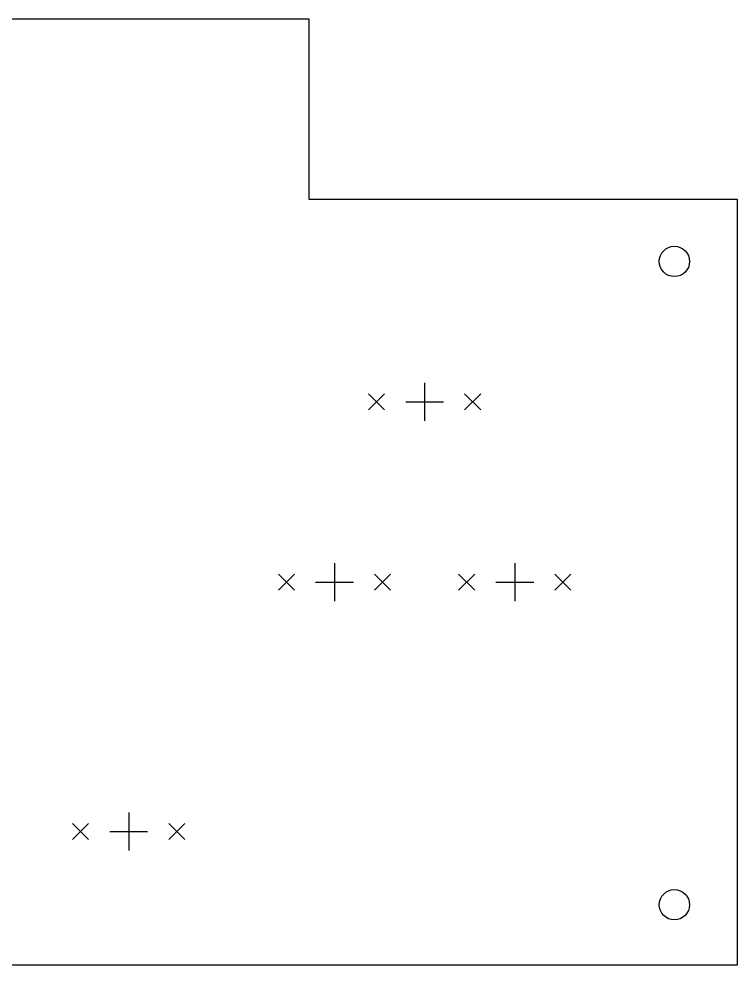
# Model space of a CAD drawing. Header units: millimetres. Extents: x 86 to 238, y -157 to -43.
# Drawn here: x 162.2 to 238.1, y -142.9 to -42.9 of the extents above; entities that cross this region are included whole.
import ezdxf

# ---------------------------------------------------------------- set-up
doc = ezdxf.new("R2010")
doc.units = ezdxf.units.MM
doc.layers.add('BLACK', color=250, linetype='CONTINUOUS')

msp = doc.modelspace()

# ---------------------------------------------------------------- linework, layer by layer
at = {"layer": 'BLACK', "linetype": 'CONTINUOUS'}
for p, q in [((135.73125, -42.8625), (192.88125, -42.8625)), ((192.88125, -42.8625), (192.88125, -61.9125)), ((192.88125, -61.9125), (238.125, -61.9125)), ((238.125, -61.9125), (238.125, -142.875)), ((205.105, -81.34375), (205.105, -85.34375)), ((199.175, -82.49375), (200.875, -84.19375)), ((200.875, -82.49375), (199.175, -84.19375)), ((209.335, -82.49375), (211.035, -84.19375)), ((211.035, -82.49375), (209.335, -84.19375)), ((203.105, -83.34375), (207.105, -83.34375)), ((195.58, -100.39375), (195.58, -104.39375)), ((214.63, -100.39375), (214.63, -104.39375)), ((189.65, -101.54375), (191.35, -103.24375)), ((191.35, -101.54375), (189.65, -103.24375)), ((199.81, -101.54375), (201.51, -103.24375)), ((201.51, -101.54375), (199.81, -103.24375)), ((208.7, -101.54375), (210.4, -103.24375)), ((210.4, -101.54375), (208.7, -103.24375)), ((218.86, -101.54375), (220.56, -103.24375)), ((220.56, -101.54375), (218.86, -103.24375)), ((193.58, -102.39375), (197.58, -102.39375)), ((212.63, -102.39375), (216.63, -102.39375)), ((173.83125, -126.74625), (173.83125, -130.74625)), ((167.90125, -127.89625), (169.60125, -129.59625)), ((169.60125, -127.89625), (167.90125, -129.59625)), ((178.06125, -127.89625), (179.76125, -129.59625)), ((179.76125, -127.89625), (178.06125, -129.59625)), ((171.83125, -128.74625), (175.83125, -128.74625)), ((238.125, -142.875), (88.10625, -142.875))]:
    msp.add_line(p, q, dxfattribs=at)
at = {"layer": 'BLACK'}
for centre in [(231.5, -68.5), (231.5, -136.5)]:
    msp.add_circle(centre, 1.6, dxfattribs=at)

doc.saveas('drawing.dxf')
